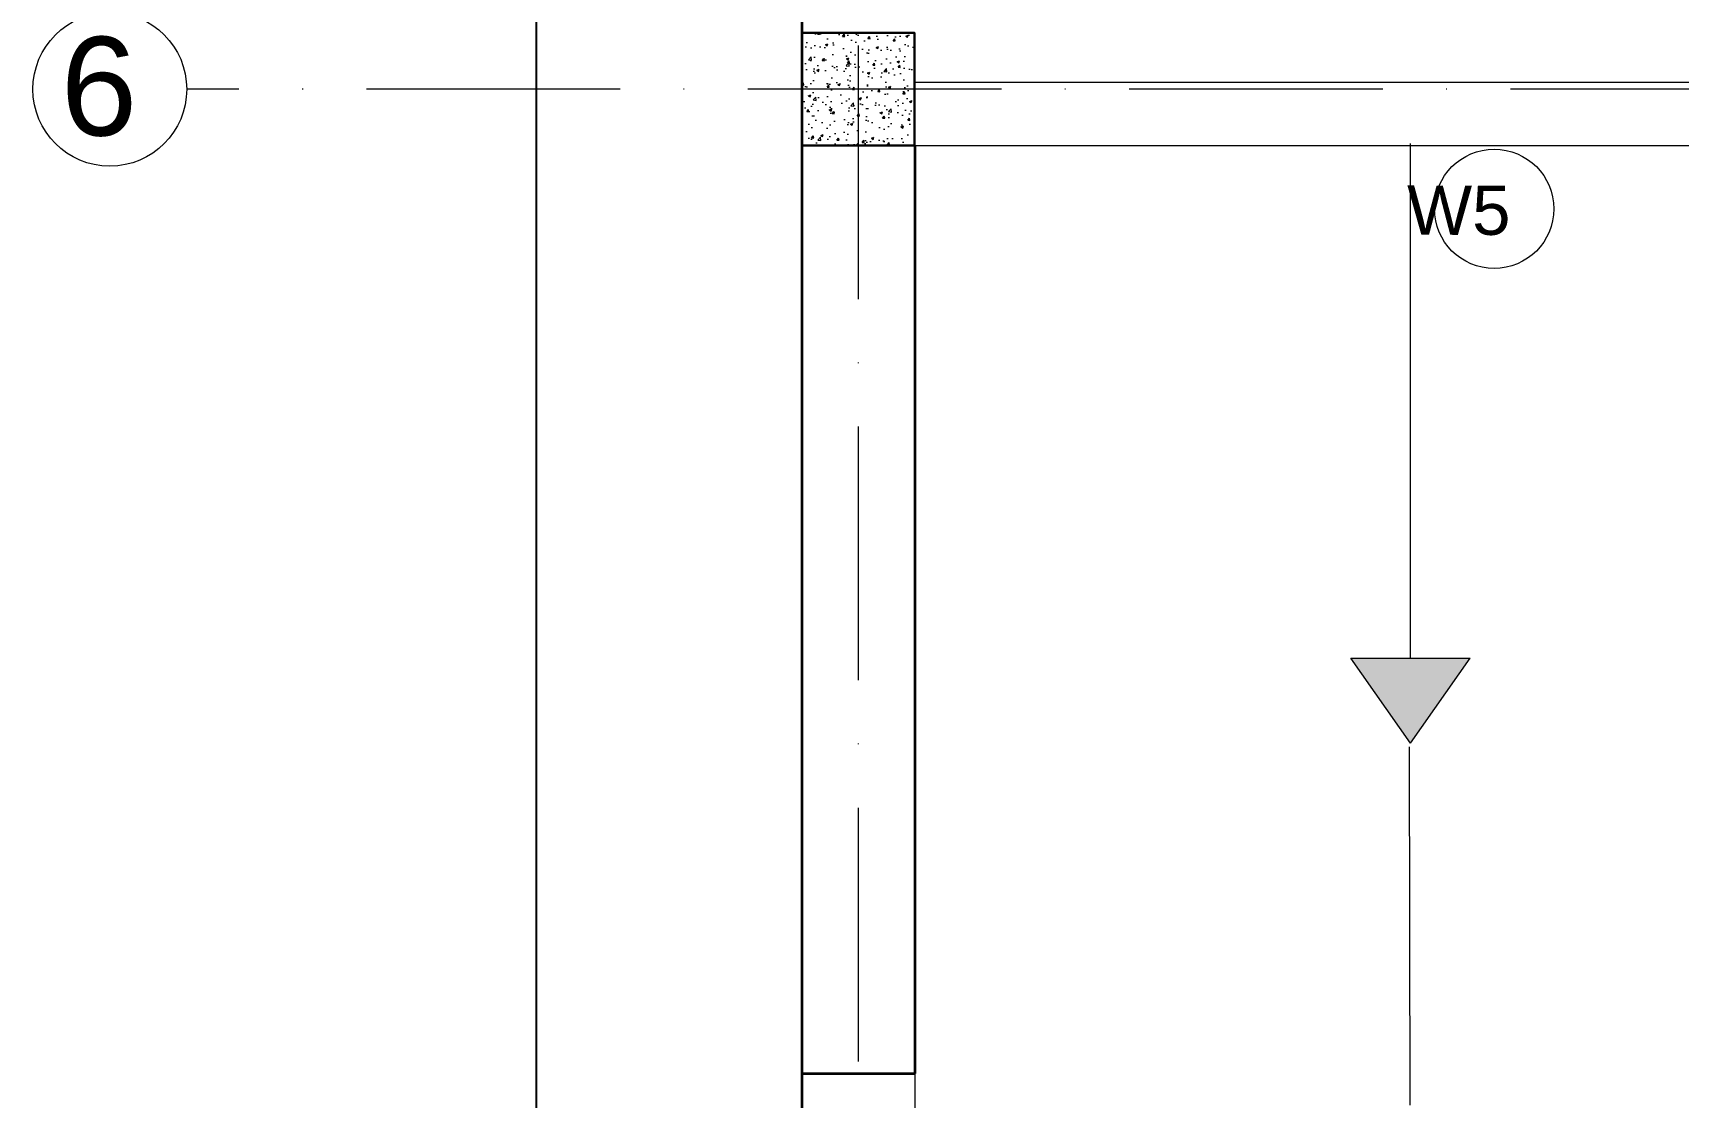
# Model space of a CAD drawing. Header units: inches. Extents: x 10755 to 33653, y -10992 to 10708.
# Drawn here: x 10755 to 10988.4, y 6091.8 to 6242.8 of the extents above; entities that cross this region are included whole.
import ezdxf

# ---------------------------------------------------------------- set-up
doc = ezdxf.new("R2010")
doc.units = ezdxf.units.IN
doc.header["$MEASUREMENT"] = 0
doc.linetypes.add('ACAD_ISO10W100', pattern=[18, 12, -3, 0, -3])
for name, color, linetype, lineweight in [('centerline', 9, 'ACAD_ISO10W100', 5), ('col', 1, 'Continuous', 30), ('dim', 6, 'Continuous', 13), ('DIMINSION', 5, 'Continuous', 15), ('hatch 2', 8, 'Continuous', 13), ('hatch- rcc', 252, 'Continuous', 5), ('hatch1', 9, 'Continuous', 5), ('sill line', 21, 'Continuous', 20), ('site', 4, 'Continuous', 35), ('STAIRCASE', 143, 'Continuous', 15), ('title text 1', 113, 'Continuous', 25), ('wall', 1, 'Continuous', 35)]:
    doc.layers.add(name, color=color, linetype=linetype, lineweight=lineweight)
doc.layers.add('T-TEXT', color=230, linetype='Continuous')
doc.layers.get('DIMINSION').off()
doc.styles.add('Prajwal', font='stylu.ttf', dxfattribs={"height": 9})
doc.styles.get("Standard").update_dxf_attribs({"font": 'arial.ttf'})
doc.styles.add('suren', font='times.ttf', dxfattribs={"height": 4})
doc.dimstyles.new('S8', dxfattribs={"dimscale": 8, "dimtxt": 1, "dimasz": 0.5, "dimexe": 0.5, "dimexo": 0.5, "dimgap": 0.25, "dimtad": 1, "dimzin": 3, "dimdsep": 46, "dimlunit": 4, "dimtxsty": 'Standard', "dimblk": 'ARCHTICK', "dimcen": 0, "dimclrd": 256, "dimclre": 256, "dimclrt": 6, "dimadec": 0, "dimazin": 0, "dimtfac": 0.5, "dimtix": 1, "dimtmove": 1, "dimatfit": 3, "dimfxl": 0.5, "dimfxlon": 1, "dimfrac": 1, "dimtolj": 1, "dimtzin": 0, "dimarcsym": 1})

# ---------------------------------------------------------------- blocks, each defined once
blk = doc.blocks.new('ETERWEWE')
at = {"layer": 'hatch- rcc', "linetype": 'Continuous', "ltscale": 30}
h = blk.add_hatch(dxfattribs=at)
h.set_pattern_fill('AR-CONC', color=256, scale=0.5, style=0)
h.set_pattern_definition([(50, (0, 0), (3.586300913, -0.313760675), [0.375, -4.125]), (355, (0, 0), (-0.69375667, 3.76096067), [0.3, -3.3]), (100.4514445, (0.299, -0.026), (2.89254423, 3.447199955), [0.31870096, -3.50571056]), (46.1842, (0, 1), (5.33620665, -0.8275964), [0.5625, -6.1875]), (96.6356355, (0.4447, 0.931), (4.67330973, 4.870593), [0.47805171, -5.2585688]), (351.184164, (0, 1), (4.67330973, 4.870593), [0.45, -4.95]), (21, (0.5, 0.75), (2.98453526, -2.013094453), [0.375, -4.125]), (326, (0.5, 0.75), (1.21657666, 3.625750225), [0.3, -3.3]), (71.4514447, (0.7487, 0.5822), (4.20111188, 1.612655764), [0.31870095, -3.50571056]), (37.5, (0, 0), (0.060799277, 1.664469269), [0, -3.26, 0, -3.35, 0, -3.3125]), (7.5, (0, 0), (1.315347687, 1.97205856), [0, -1.91, 0, -3.185, 0, -1.2625]), (327.5, (-1.115, 0), (2.669112181, -0.112774359), [0, -1.25, 0, -3.9, 0, -5.175]), (317.5, (-1.615, 0), (2.915930847, 0.50052491), [0, -1.625, 0, -2.59, 0, -3.675])])
h.paths.add_polyline_path([(159423.23, -3794.58), (159439.23, -3794.58), (159439.23, -3778.58), (159423.23, -3778.58)])
at = {"layer": 'col', "linetype": 'Continuous', "ltscale": 30}
blk.add_lwpolyline([(159423.23, -3794.58), (159423.23, -3778.58), (159439.23, -3778.58), (159439.23, -3794.58), (159423.23, -3794.58)], dxfattribs=at)
blk = doc.blocks.new('wewerrr')
at = {"layer": 'DIMINSION', "linetype": 'Continuous'}
blk.add_blockref('ETERWEWE', (16886.62, -949.81), dxfattribs=at)
blk.add_blockref('ETERWEWE', (16886.62, -949.81), dxfattribs=at)
blk = doc.blocks.new('_ArchTick')
at = {"color": 0, "const_width": 0.15}
blk.add_lwpolyline([(-0.5, -0.5), (0.5, 0.5)], dxfattribs=at)
blk = doc.blocks.new('*D3622')
at = {"layer": 'Defpoints', "color": 0, "transparency": 16777216}
for p in [(10864.08, 6434.82), (31531.53, 6434.82), (31551.39, 6095.11)]:
    blk.add_point(p, dxfattribs=at)
at = {"layer": 'dim', "lineweight": -2, "transparency": 16777216}
for p, q in [((31527.53, 6434.82), (31535.53, 6434.82)), ((31531.53, 6095.11), (31531.53, 6434.82)), ((31535.53, 6095.11), (31527.53, 6095.11))]:
    blk.add_line(p, q, dxfattribs=at)
at = {"layer": 'dim', "lineweight": -2, "transparency": 16777216, "xscale": 4, "yscale": 4, "zscale": 4}
for p, rotation in [((31531.53, 6434.82), 90), ((31531.53, 6095.11), 270)]:
    blk.add_blockref('_ArchTick', p, dxfattribs=dict(at, rotation=rotation))
at = {"layer": 'dim', "color": 6, "transparency": 16777216, "insert": (31525.42, 6264.96), "char_height": 8, "attachment_point": 5, "rotation": 90}
blk.add_mtext('\\A1;28\'-3{\\H0.500000x;\\S3#4;}"', dxfattribs=at)
blk = doc.blocks.new('*D3619')
at = {"layer": 'Defpoints', "color": 0, "transparency": 16777216}
for p in [(10826.43, 7307.44), (10869.88, 7307.44), (10869.88, 5993.15)]:
    blk.add_point(p, dxfattribs=at)
at = {"layer": 'dim', "lineweight": -2, "transparency": 16777216}
for p, q in [((10830.43, 7307.44), (10822.43, 7307.44)), ((10826.43, 5993.15), (10826.43, 7307.44)), ((10830.43, 5993.15), (10822.43, 5993.15))]:
    blk.add_line(p, q, dxfattribs=at)
at = {"layer": 'dim', "lineweight": -2, "transparency": 16777216, "xscale": 4, "yscale": 4, "zscale": 4}
for p, rotation in [((10826.43, 7307.44), 90), ((10826.43, 5993.15), 270)]:
    blk.add_blockref('_ArchTick', p, dxfattribs=dict(at, rotation=rotation))
at = {"layer": 'dim', "color": 6, "transparency": 16777216, "insert": (10820.35, 6650.3), "char_height": 8, "attachment_point": 5, "rotation": 90}
blk.add_mtext('\\A1;109\'-6{\\H0.500000x;\\S1#4;}"', dxfattribs=at)

msp = doc.modelspace()

# ---------------------------------------------------------------- hatches: boundary and pattern name
at = {"layer": 'hatch1', "linetype": 'Continuous', "ltscale": 30}
msp.add_hatch(color=256, dxfattribs=at).paths.add_polyline_path([(10958.905, 6154.081), (10941.978, 6154.081), (10950.441, 6142.031)])

# ---------------------------------------------------------------- linework, layer by layer
at = {"layer": 'centerline', "ltscale": 3}
for p, q in [((10872.082, 7377.148), (10872.082, 6051.326)), ((11379.308, 6234.819), (10776.807, 6234.819))]:
    msp.add_line(p, q, dxfattribs=at)
at = {"layer": 'centerline', "linetype": 'Continuous'}
msp.add_circle((10765.895, 6234.819), 10.912, dxfattribs=at)
at = {"layer": 'hatch 2', "ltscale": 30}
msp.add_circle((10962.309, 6217.849), 8.47, dxfattribs=at)
at = {"layer": 'hatch1', "linetype": 'Continuous', "ltscale": 30}
for p, q in [((10950.441, 6154.081), (10950.441, 6227.11)), ((10950.441, 6142.031), (10941.978, 6154.081)), ((10941.978, 6154.081), (10958.905, 6154.081)), ((10950.441, 6142.031), (10958.905, 6154.081)), ((10950.412, 6090.652), (10950.309, 6141.502))]:
    msp.add_line(p, q, dxfattribs=at)
at = {"layer": 'sill line', "linetype": 'Continuous', "ltscale": 30}
for p, q in [((10880.143, 6235.819), (11041.084, 6235.819)), ((10878.202, 6226.819), (11041.084, 6226.819))]:
    msp.add_line(p, q, dxfattribs=at)
at = {"layer": 'site', "linetype": 'Continuous', "ltscale": 30}
msp.add_lwpolyline([(11282.031, 5993.441), (11282.031, 7334.207), (11049.571, 7334.068), (11049.911, 7310.073), (10864.084, 7307.441), (10864.084, 5993.441), (11282.031, 5993.441)], dxfattribs=at)
at = {"layer": 'STAIRCASE', "linetype": 'Continuous', "ltscale": 30}
for p, q in [((10864.084, 6095.4), (10864.084, 6071.4)), ((10880.143, 6071.4), (10880.143, 6095.4))]:
    msp.add_line(p, q, dxfattribs=at)
at = {"layer": 'wall', "linetype": 'Continuous', "ltscale": 30}
for p, q in [((10864.084, 6227.11), (10864.084, 6095.11)), ((10864.084, 6226.819), (10864.084, 6130.819)), ((10880.143, 6095.11), (10880.143, 6226.819)), ((10864.084, 6095.11), (10880.143, 6095.11))]:
    msp.add_line(p, q, dxfattribs=at)

# ---------------------------------------------------------------- block references
at = {"layer": 'DIMINSION', "linetype": 'Continuous'}
msp.add_blockref('ETERWEWE', (-148559.147, 10021.401), dxfattribs=at)
at = {"layer": 'wall', "linetype": 'Continuous'}
msp.add_blockref('wewerrr', (-165445.765, 10971.215), dxfattribs=at)

# ---------------------------------------------------------------- texts
at = {"layer": 'T-TEXT', "ltscale": 100, "insert": (10769.795, 6242.257), "char_height": 14, "width": 12.94397, "attachment_point": 3, "style": 'suren'}
msp.add_mtext('{\\fArial|b0|i0|c0|p34;6}', dxfattribs=at)
at = {"layer": 'title text 1', "insert": (10955.591, 6221.158), "char_height": 7, "width": 6.48014975013211e-13, "attachment_point": 1, "rotation": 359.95632, "style": 'Prajwal'}
msp.add_mtext('\\pi-5.632;{\\fArial|b0|i0|c0|p34;W5}', dxfattribs=at)

# ---------------------------------------------------------------- dimensions: what is measured, and where the dimension line sits
at = {"layer": 'dim'}
for base, p1, p2, angle, picture, middle in [((10826.431, 7307.441), (10869.88, 5993.15), (10869.88, 7307.441), 90, '*D3619', (10820.347, 6650.295)), ((31531.53, 6434.819), (31551.386, 6095.11), (10864.084, 6434.819), 270, '*D3622', (31525.415, 6264.964))]:
    dim = msp.add_linear_dim(base=base, p1=p1, p2=p2, angle=angle, dimstyle='S8', dxfattribs=at)
    dim.commit()
    dim.dimension.update_dxf_attribs({"geometry": picture, "text_midpoint": middle})

doc.saveas('drawing.dxf')
